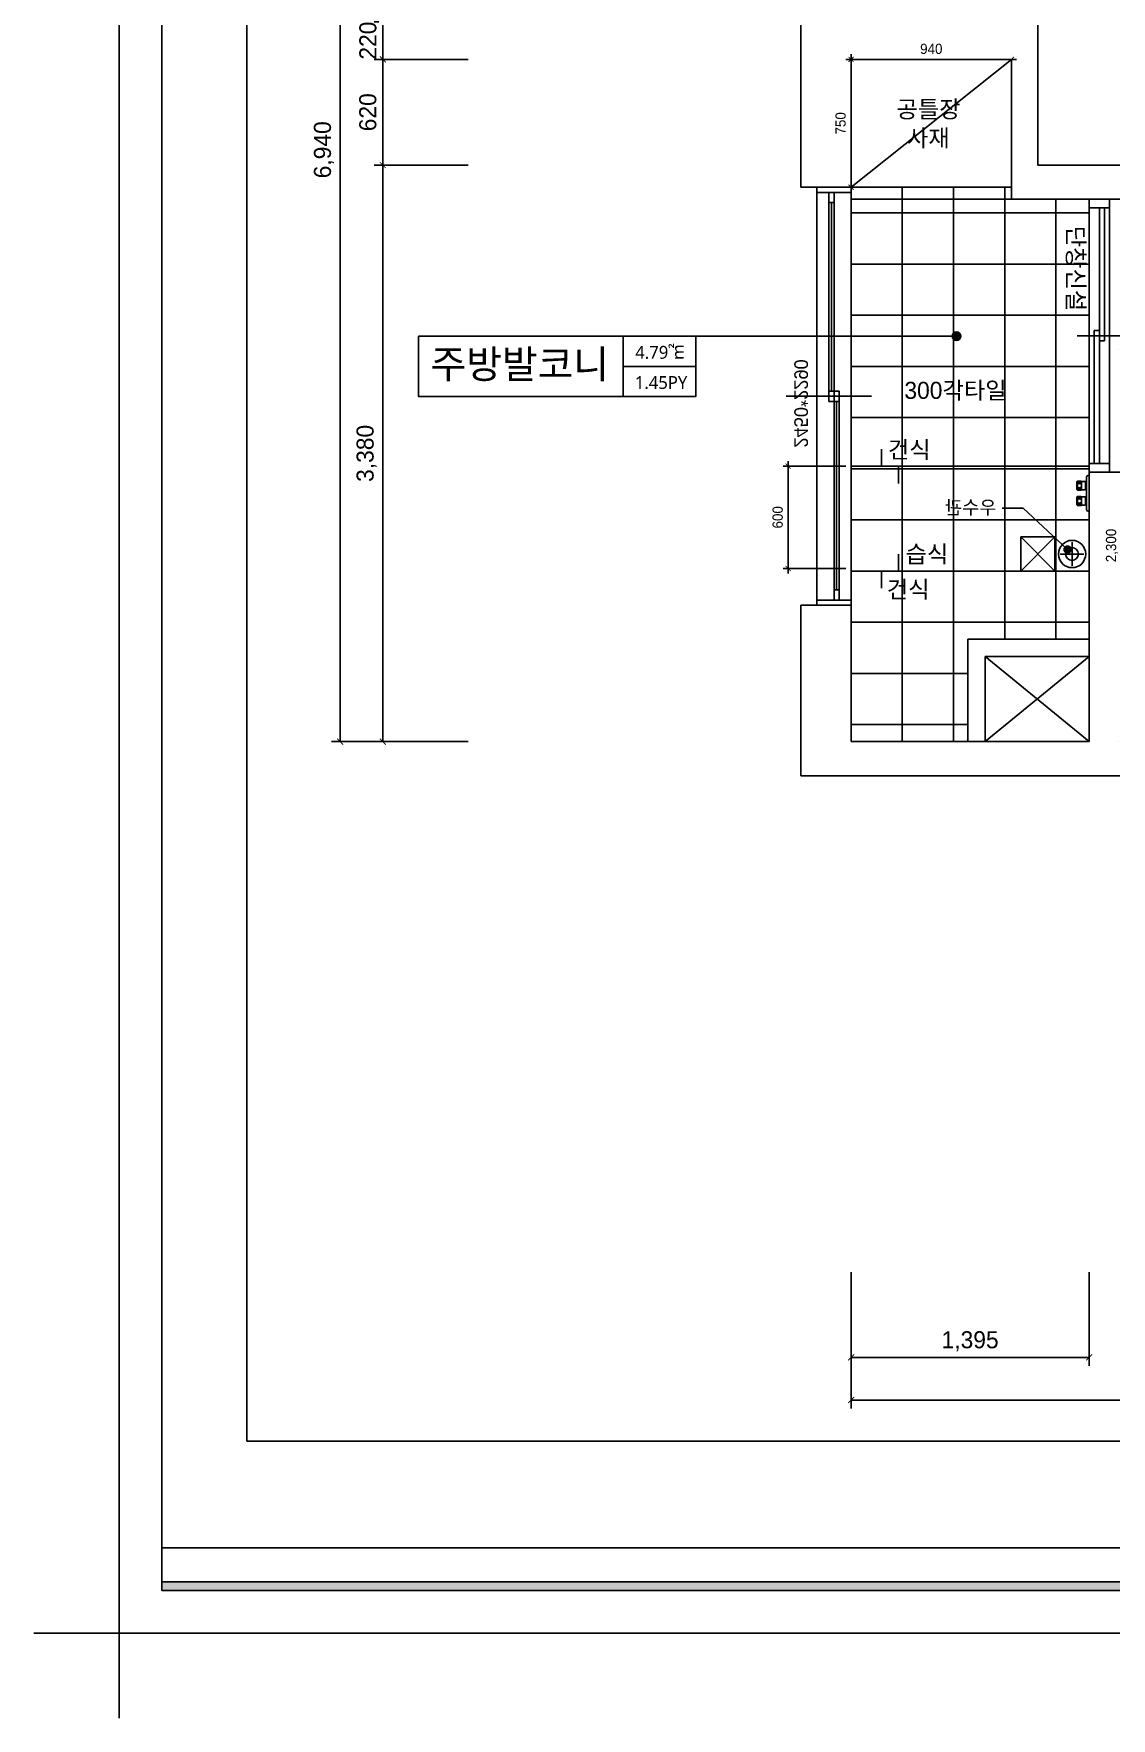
# Model space of a CAD drawing. Header units: inches. Extents: x 47110 to 276445, y 19043 to 183074.
# Drawn here: x 47110 to 53426, y 19043 to 28919 of the extents above; entities that cross this region are included whole.
import ezdxf
from ezdxf.enums import TextEntityAlignment as Align

# ---------------------------------------------------------------- set-up
doc = ezdxf.new("R2010")
doc.units = ezdxf.units.IN
doc.header["$LTSCALE"] = 50
doc.header["$MEASUREMENT"] = 0
doc.header["$PDSIZE"] = 700.071425
doc.linetypes.add('DASHEDX2', pattern=[1.5, 1, -0.5])
for name, color, linetype in [('0-ELC TEXT', 7, 'Continuous'), ('03-TEXT', 3, 'Continuous'), ('06-FUR', 6, 'Continuous'), ('07-DIM', 1, 'Continuous'), ('07-DIM WAL', 5, 'Continuous'), ('08-HAT', 8, 'Continuous'), ('C-WALL1', 2, 'Continuous'), ('C-WIN', 4, 'Continuous'), ('F-SYM', 7, 'Continuous'), ('fin', 5, 'Continuous'), ('FORM(YOURNAME)-11', 1, 'Continuous'), ('Layer 1', 7, 'Continuous'), ('도면층2', 2, 'Continuous'), ('도면층4', 4, 'Continuous'), ('도면층5', 5, 'Continuous'), ('도면층8', 8, 'Continuous')]:
    doc.layers.add(name, color=color, linetype=linetype)
doc.styles.add('HY 울릉도 L', font='H2GTRM.TTF')
doc.styles.add('N 맑은고딕', font='malgun.ttf')
doc.styles.add('YOURNAME', font='@Microsoft JhengHei Light.ttf')
doc.styles.add('넥슨고딕', font='@Microsoft JhengHei Light.ttf')
doc.styles.add('마감재', font='stylu.ttf')
doc.styles.add('코레일둥고', font='')
doc.styles.get('코레일둥고').set_extended_font_data('THE정고딕110')
doc.dimstyles.new('30', dxfattribs={"dimscale": 30, "dimtxt": 2, "dimasz": 1, "dimexe": 1, "dimexo": 1, "dimgap": 1, "dimtad": 1, "dimdec": 0, "dimrnd": 0.05, "dimdsep": 46, "dimlunit": 6, "dimtxsty": 'HY 울릉도 L', "dimblk": 'ARCHTICK', "dimcen": 2.5, "dimdle": 1, "dimclrd": 133, "dimclre": 133, "dimclrt": 30, "dimadec": 0, "dimazin": 0, "dimtfac": 1, "dimtdec": 0, "dimtix": 1, "dimtmove": 2, "dimatfit": 3, "dimldrblk": 'ARCHTICK', "dimfxl": 1, "dimlwd": -1, "dimlwe": -1, "dimarcsym": 0})
doc.dimstyles.new('벽치수 Copy of DIM-50', dxfattribs={"dimscale": 50, "dimtxt": 2, "dimasz": 0.7, "dimexe": 1, "dimexo": 1, "dimgap": 0.7, "dimtad": 1, "dimdec": 0, "dimzin": 1, "dimdsep": 46, "dimlunit": 6, "dimtxsty": '마감재', "dimblk": 'ARCHTICK', "dimcen": -0.09, "dimclrd": 256, "dimclre": 256, "dimclrt": 3, "dimadec": 0, "dimazin": 0, "dimtfac": 1, "dimtdec": 0, "dimtix": 1, "dimtmove": 2, "dimatfit": 0, "dimldrblk": 'ARCHTICK', "dimfxl": 1, "dimtolj": 1, "dimtzin": 0, "dimarcsym": 0})

# ---------------------------------------------------------------- blocks, each defined once
blk = doc.blocks.new('FORM-PLAN')
at = {"layer": 'FORM(YOURNAME)-11'}
h = blk.add_hatch(color=256, dxfattribs=at)
h.dxf.hatch_style = 1
h.paths.add_polyline_path([(-71444, 55115), (10556, 55115), (10556, 54915), (-71444, 54915)])
h.paths.add_polyline_path([(-71444, -2085), (10556, -2085), (10556, -2285), (-71444, -2285)])
at = {"layer": 'Defpoints', "color": 158}
blk.add_line((1346, -1285), (-71444, -1285), dxfattribs=at)
for points in [[(-71444, -2285), (10556, -2285), (10556, 55115), (-71444, 55115)], [(-69444, 53115), (-64, 53115), (-64, 1215), (-69444, 1215)]]:
    blk.add_lwpolyline(points, close=True, dxfattribs=at)
at = {"layer": 'Defpoints', "color": 1}
blk.add_lwpolyline([(-72444, -5285), (-72444, -3285), (-74444, -3285)], dxfattribs=at)
at = {"layer": 'FORM(YOURNAME)-11', "color": 250}
blk.add_lwpolyline([(-72444, -3285), (11556, -3285), (11556, 56115), (-72444, 56115)], close=True, dxfattribs=at)
at = {"layer": 'FORM(YOURNAME)-11'}
blk.add_lwpolyline([(-71444, -2085), (10556, -2085), (10556, -2285), (-71444, -2285)], close=True, dxfattribs=at)
at = {"layer": 'FORM(YOURNAME)-11', "color": 3, "style": 'YOURNAME'}
for tag, height, p in [('1', 450, (9905, 18188)), ('2', 450, (9905, 17544)), ('3', 450, (9905, 16257)), ('4', 450, (9905, 14326)), ('5', 515, (9905, 12009)), ('6', 515, (9905, 9757)), ('7', 515, (9905, 7504)), ('8', 515, (9905, 5252)), ('9', 515, (9905, 2999)), ('10', 515, (5655, 811)), ('11', 515, (9905, 747)), ('12', 515, (5655, -1441)), ('13', 515, (9905, -1441))]:
    blk.add_attdef(tag, text='', height=height, dxfattribs=at).set_placement(p, align=Align.MIDDLE_RIGHT)
blk = doc.blocks.new('_ArchTick')
at = {"color": 0, "linetype": 'ByBlock', "const_width": 0.15}
blk.add_lwpolyline([(-0.5, -0.5), (0.5, 0.5)], dxfattribs=at)
blk = doc.blocks.new('*D114')
at = {"layer": '07-DIM', "lineweight": -2, "transparency": 16777216}
for p, q in [((49655.9, 31708.7), (48855.9, 31708.7)), ((48905.9, 24768.7), (48905.9, 31708.7)), ((49655.9, 24768.7), (48855.9, 24768.7))]:
    blk.add_line(p, q, dxfattribs=at)
at = {"layer": 'Defpoints', "color": 0, "transparency": 16777216}
for p in [(48905.9, 31708.7), (49705.9, 31708.7), (49705.9, 24768.7)]:
    blk.add_point(p, dxfattribs=at)
at = {"layer": '07-DIM', "lineweight": -2, "transparency": 16777216, "xscale": 35, "yscale": 35, "zscale": 35}
for p, rotation in [((48905.9, 31708.7), 90), ((48905.9, 24768.7), 270)]:
    blk.add_blockref('_ArchTick', p, dxfattribs=dict(at, rotation=rotation))
at = {"layer": '07-DIM', "color": 3, "transparency": 16777216, "insert": (48811.6, 28238.7), "char_height": 100, "attachment_point": 5, "rotation": 90, "style": '마감재'}
blk.add_mtext('\\A1;6,940', dxfattribs=at)
blk = doc.blocks.new('*D158')
at = {"layer": '07-DIM', "lineweight": -2, "transparency": 16777216}
for p, q in [((51900.9, 21658.7), (51900.9, 20858.7)), ((62115.9, 21658.7), (62115.9, 20858.7)), ((62115.9, 20908.7), (51900.9, 20908.7))]:
    blk.add_line(p, q, dxfattribs=at)
at = {"layer": 'Defpoints', "color": 0, "transparency": 16777216}
for p in [(51900.9, 21708.7), (62115.9, 21708.7), (51900.9, 20908.7)]:
    blk.add_point(p, dxfattribs=at)
at = {"layer": '07-DIM', "lineweight": -2, "transparency": 16777216, "xscale": 35, "yscale": 35, "zscale": 35, "rotation": 180}
blk.add_blockref('_ArchTick', (51900.9, 20908.7), dxfattribs=at)
at = {"layer": '07-DIM', "lineweight": -2, "transparency": 16777216, "xscale": 35, "yscale": 35, "zscale": 35}
blk.add_blockref('_ArchTick', (62115.9, 20908.7), dxfattribs=at)
at = {"layer": '07-DIM', "color": 3, "transparency": 16777216, "insert": (57008.4, 21003), "char_height": 100, "attachment_point": 5, "style": '마감재'}
blk.add_mtext('\\A1;10,215', dxfattribs=at)
blk = doc.blocks.new('*D159')
at = {"layer": '07-DIM', "lineweight": -2, "transparency": 16777216}
for p, q in [((51900.9, 21658.7), (51900.9, 21108.7)), ((53295.9, 21658.7), (53295.9, 21108.7)), ((53295.9, 21158.7), (51900.9, 21158.7))]:
    blk.add_line(p, q, dxfattribs=at)
at = {"layer": 'Defpoints', "color": 0, "transparency": 16777216}
for p in [(51900.9, 21708.7), (53295.9, 21708.7), (51900.9, 21158.7)]:
    blk.add_point(p, dxfattribs=at)
at = {"layer": '07-DIM', "lineweight": -2, "transparency": 16777216, "xscale": 35, "yscale": 35, "zscale": 35, "rotation": 180}
blk.add_blockref('_ArchTick', (51900.9, 21158.7), dxfattribs=at)
at = {"layer": '07-DIM', "lineweight": -2, "transparency": 16777216, "xscale": 35, "yscale": 35, "zscale": 35}
blk.add_blockref('_ArchTick', (53295.9, 21158.7), dxfattribs=at)
at = {"layer": '07-DIM', "color": 3, "transparency": 16777216, "insert": (52598.4, 21252.7), "char_height": 100, "attachment_point": 5, "style": '마감재'}
blk.add_mtext('\\A1;1,395', dxfattribs=at)
blk = doc.blocks.new('A$C004A4CAE')
at = {"layer": 'fin', "color": 6}
for p, q in [((0, 0), (0, 5)), ((200, 15), (10, 15)), ((36, 69), (36, 70)), ((84, 69), (36, 69)), ((51, 63), (36, 63)), ((51, 57), (36, 57)), ((51, 51), (36, 51)), ((36, 23), (36, 45)), ((84, 45), (36, 45)), ((82, 72), (38, 72)), ((82, 21), (38, 21)), ((43, 15), (43, 21)), ((84, 63), (69, 63)), ((84, 57), (69, 57)), ((84, 51), (69, 51)), ((77, 15), (77, 21)), ((84, 69), (84, 70)), ((84, 23), (84, 45)), ((126, 69), (126, 70)), ((174, 69), (126, 69)), ((141, 63), (126, 63)), ((141, 57), (126, 57)), ((141, 51), (126, 51)), ((174, 45), (126, 45)), ((126, 23), (126, 45)), ((172, 72), (128, 72)), ((172, 21), (128, 21)), ((133, 15), (133, 21)), ((174, 63), (159, 63)), ((174, 57), (159, 57)), ((174, 51), (159, 51)), ((167, 15), (167, 21)), ((174, 69), (174, 70)), ((174, 23), (174, 45)), ((210, 0), (210, 5))]:
    blk.add_line(p, q, dxfattribs=at)
for centre, radius, start, end in [((10, 5), 10, 90, 180), ((36, 66), 3, 90, 270), ((36, 60), 3, 90, 270), ((36, 54), 3, 90, 270), ((36, 48), 3, 90, 270), ((38, 70), 2, 90, 180), ((38, 23), 2, 180, 270), ((51, 66), 3, 90, 270), ((51, 60), 3, 90, 270), ((51, 54), 3, 90, 270), ((51, 48), 3, 90, 270), ((69, 66), 3, 270, 90), ((69, 60), 3, 270, 90), ((69, 54), 3, 270, 90), ((69, 48), 3, 270, 90), ((82, 70), 2, 0, 90), ((82, 23), 2, 270, 0), ((84, 66), 3, 270, 90), ((84, 60), 3, 270, 90), ((84, 54), 3, 270, 90), ((84, 48), 3, 270, 90), ((126, 66), 3, 90, 270), ((126, 60), 3, 90, 270), ((126, 54), 3, 90, 270), ((126, 48), 3, 90, 270), ((128, 70), 2, 90, 180), ((128, 23), 2, 180, 270), ((141, 66), 3, 90, 270), ((141, 60), 3, 90, 270), ((141, 54), 3, 90, 270), ((141, 48), 3, 90, 270), ((159, 66), 3, 270, 90), ((159, 60), 3, 270, 90), ((159, 54), 3, 270, 90), ((159, 48), 3, 270, 90), ((172, 70), 2, 0, 90), ((172, 23), 2, 270, 0), ((174, 66), 3, 270, 90), ((174, 60), 3, 270, 90), ((174, 54), 3, 270, 90), ((174, 48), 3, 270, 90), ((200, 5), 10, 0, 90)]:
    blk.add_arc(centre, radius, start, end, dxfattribs=at)
blk = doc.blocks.new('fffsere')
for p, q in [((61421.1, 27948.7), (62361.1, 27948.7)), ((60966.1, 25768.7), (62361.1, 25768.7))]:
    blk.add_line(p, q)
at = {"color": 8}
for p, q in [((61366.1, 25768.7), (61166.1, 25968.7)), ((61366.1, 25968.7), (61166.1, 25768.7))]:
    blk.add_line(p, q, dxfattribs=at)
blk.add_lwpolyline([(61366.1, 25768.7), (61166.1, 25768.7), (61166.1, 25968.7), (61366.1, 25968.7)], close=True, dxfattribs=at)
blk.add_circle((61066.1, 25868.7), 80, dxfattribs=at)
at = {"layer": 'C-WALL1'}
blk.add_line((61266.1, 28148.7), (61266.1, 29068.7), dxfattribs=at)
at = {"layer": 'Layer 1'}
blk.add_circle((61066.1, 25868.7), 37.5, dxfattribs=at)
at = {"layer": '도면층2'}
for p, q in [((62656.1, 28018.7), (62656.1, 29098.7)), ((61421.1, 27948.7), (61421.1, 28768.7)), ((61421.1, 28768.7), (62361.1, 28768.7)), ((62361.1, 28018.7), (62361.1, 28768.7)), ((58566.1, 28148.7), (61266.1, 28148.7)), ((62361.1, 28018.7), (62656.1, 28018.7)), ((62361.1, 28018.7), (62561.1, 28018.7)), ((58366.1, 27948.7), (61421.1, 27948.7)), ((60766.1, 26348.7), (60966.1, 26348.7)), ((60966.1, 26348.7), (60966.1, 24768.7)), ((62361.1, 25568.7), (62656.1, 25568.7)), ((62361.1, 24768.7), (62361.1, 25568.7)), ((62361.1, 25568.7), (62561.1, 25568.7)), ((62656.1, 24568.7), (62656.1, 25568.7)), ((60966.1, 25368.7), (61676.1, 25368.7)), ((61676.1, 25368.7), (61676.1, 24768.7)), ((60966.1, 25268.7), (61576.1, 25268.7)), ((61576.1, 25268.7), (61576.1, 24768.7)), ((60966.1, 24768.7), (62361.1, 24768.7)), ((57936.1, 24568.7), (62656.1, 24568.7))]:
    blk.add_line(p, q, dxfattribs=at)
at = {"layer": '도면층4'}
for p, q in [((62561.1, 28018.7), (62361.1, 28018.7)), ((62361.1, 28018.7), (62361.1, 25568.7)), ((62561.1, 27988.7), (62361.1, 27988.7)), ((62561.1, 25568.7), (62561.1, 28018.7)), ((62476.1, 26823.7), (62476.1, 27928.7)), ((62241.1, 26793.7), (62741.1, 26793.7)), ((62446.1, 25658.7), (62446.1, 26763.7)), ((62361.1, 25598.7), (62561.1, 25598.7)), ((62361.1, 25568.7), (62561.1, 25568.7))]:
    blk.add_line(p, q, dxfattribs=at)
for points in [[(62461.1, 27928.7), (62491.1, 27928.7), (62491.1, 27988.7), (62461.1, 27988.7)], [(62431.1, 26763.7), (62461.1, 26763.7), (62461.1, 26823.7), (62431.1, 26823.7)], [(62461.1, 26763.7), (62491.1, 26763.7), (62491.1, 26823.7), (62461.1, 26823.7)], [(62431.1, 25598.7), (62461.1, 25598.7), (62461.1, 25658.7), (62431.1, 25658.7)]]:
    blk.add_lwpolyline(points, close=True, dxfattribs=at)
blk.add_lwpolyline([(61092.6, 25895.1), (61351.9, 26137.2), (61474.9, 26137.2)], dxfattribs=at)
at = {"layer": '도면층4', "const_width": 25}
blk.add_lwpolyline([(61105.1, 25895.1, -1), (61080.1, 25895.1, -1)], format="xyb", close=True, dxfattribs=at)
at = {"layer": '도면층5'}
for p, q in [((62461.1, 27928.7), (62461.1, 26823.7)), ((62491.1, 27928.7), (62491.1, 26823.7)), ((62431.1, 26763.7), (62431.1, 25658.7)), ((62461.1, 26763.7), (62461.1, 25658.7)), ((61066.1, 25938.7), (61066.1, 25798.7)), ((61136.1, 25868.7), (60996.1, 25868.7))]:
    blk.add_line(p, q, dxfattribs=at)
at = {"layer": '도면층8'}
for p, q in [((60966.1, 25268.7), (61576.1, 24768.7)), ((61576.1, 25268.7), (60966.1, 24768.7))]:
    blk.add_line(p, q, dxfattribs=at)
at = {"rotation": 270}
blk.add_blockref('A$C004A4CAE', (60966.1, 26329.6), dxfattribs=at)
at = {"layer": '06-FUR', "color": 7, "linetype": 'DASHEDX2', "style": 'N 맑은고딕'}
blk.add_text('우수관', height=80, dxfattribs=at).set_placement((61509.6, 26101.8))
at = {"layer": '도면층4', "style": '코레일둥고'}
blk.add_text('2450*2290', height=80, rotation=90, dxfattribs=at).set_placement((62694.1, 26492.5))
blk = doc.blocks.new('*D279')
at = {"layer": '07-DIM WAL', "color": 133, "transparency": 16777216}
for p, q in [((51870.9, 26383.7), (51502, 26383.7)), ((51532, 25754.1), (51532, 26413.7)), ((51870.9, 25784.1), (51502, 25784.1))]:
    blk.add_line(p, q, dxfattribs=at)
at = {"layer": 'Defpoints', "color": 0, "transparency": 16777216}
for p in [(51532, 26383.7), (51900.9, 26383.7), (51900.9, 25784.1)]:
    blk.add_point(p, dxfattribs=at)
at = {"layer": '07-DIM WAL', "color": 133, "transparency": 16777216, "xscale": 30, "yscale": 30, "zscale": 30}
for p, rotation in [((51532, 26383.7), 90), ((51532, 25784.1), 270)]:
    blk.add_blockref('_ArchTick', p, dxfattribs=dict(at, rotation=rotation))
at = {"layer": '07-DIM WAL', "color": 30, "transparency": 16777216, "insert": (51470.7, 26083.9), "char_height": 60, "attachment_point": 5, "rotation": 90, "style": 'HY 울릉도 L'}
blk.add_mtext('600', dxfattribs=at)
blk = doc.blocks.new('*D302')
at = {"layer": '07-DIM WAL', "color": 133, "transparency": 16777216}
for p, q in [((51870.9, 28768.7), (52870.9, 28768.7)), ((51900.9, 28798.7), (51900.9, 28798.7)), ((52840.9, 28798.7), (52840.9, 28798.7))]:
    blk.add_line(p, q, dxfattribs=at)
at = {"layer": 'Defpoints', "color": 0, "transparency": 16777216}
for p in [(51900.9, 28768.7), (52840.9, 28768.7), (52840.9, 28768.7)]:
    blk.add_point(p, dxfattribs=at)
at = {"layer": '07-DIM WAL', "color": 133, "transparency": 16777216, "xscale": 30, "yscale": 30, "zscale": 30, "rotation": 180}
blk.add_blockref('_ArchTick', (51900.9, 28768.7), dxfattribs=at)
at = {"layer": '07-DIM WAL', "color": 133, "transparency": 16777216, "xscale": 30, "yscale": 30, "zscale": 30}
blk.add_blockref('_ArchTick', (52840.9, 28768.7), dxfattribs=at)
at = {"layer": '07-DIM WAL', "color": 30, "transparency": 16777216, "insert": (52370.9, 28830), "char_height": 60, "attachment_point": 5, "style": 'HY 울릉도 L'}
blk.add_mtext('940', dxfattribs=at)
blk = doc.blocks.new('*D303')
at = {"layer": '07-DIM WAL', "color": 133, "transparency": 16777216}
for p, q in [((51870.9, 28768.7), (51870.9, 28768.7)), ((51900.9, 28798.7), (51900.9, 27988.7)), ((51870.9, 28018.7), (51870.9, 28018.7))]:
    blk.add_line(p, q, dxfattribs=at)
at = {"layer": 'Defpoints', "color": 0, "transparency": 16777216}
for p in [(51900.9, 28768.7), (51900.9, 28018.7), (51900.9, 28018.7)]:
    blk.add_point(p, dxfattribs=at)
at = {"layer": '07-DIM WAL', "color": 133, "transparency": 16777216, "xscale": 30, "yscale": 30, "zscale": 30}
for p, rotation in [((51900.9, 28768.7), 90), ((51900.9, 28018.7), 270)]:
    blk.add_blockref('_ArchTick', p, dxfattribs=dict(at, rotation=rotation))
at = {"layer": '07-DIM WAL', "color": 30, "transparency": 16777216, "insert": (51839.6, 28393.7), "char_height": 60, "attachment_point": 5, "rotation": 90, "style": 'HY 울릉도 L'}
blk.add_mtext('750', dxfattribs=at)
blk = doc.blocks.new('*D306')
at = {"layer": '07-DIM WAL', "color": 133, "transparency": 16777216}
for p, q in [((53465.9, 27068.7), (53465.9, 27068.7)), ((53495.9, 24738.7), (53495.9, 27098.7)), ((53465.9, 24768.7), (53465.9, 24768.7))]:
    blk.add_line(p, q, dxfattribs=at)
at = {"layer": 'Defpoints', "color": 0, "transparency": 16777216}
for p in [(53495.9, 27068.7), (53495.9, 27068.7), (53495.9, 24768.7)]:
    blk.add_point(p, dxfattribs=at)
at = {"layer": '07-DIM WAL', "color": 133, "transparency": 16777216, "xscale": 30, "yscale": 30, "zscale": 30}
for p, rotation in [((53495.9, 27068.7), 90), ((53495.9, 24768.7), 270)]:
    blk.add_blockref('_ArchTick', p, dxfattribs=dict(at, rotation=rotation))
at = {"layer": '07-DIM WAL', "color": 30, "transparency": 16777216, "insert": (53430, 25918.7), "char_height": 60, "attachment_point": 5, "rotation": 90, "style": 'HY 울릉도 L'}
blk.add_mtext('2,300', dxfattribs=at)
blk = doc.blocks.new('*D315')
at = {"layer": '07-DIM', "lineweight": -2, "transparency": 16777216}
for p, q in [((49655.9, 28988.7), (49105.9, 28988.7)), ((49155.9, 29023.7), (49155.9, 28733.7)), ((49655.9, 28768.7), (49105.9, 28768.7))]:
    blk.add_line(p, q, dxfattribs=at)
at = {"layer": 'Defpoints', "color": 0, "transparency": 16777216}
for p in [(49705.9, 28988.7), (49155.9, 28768.7), (49705.9, 28768.7)]:
    blk.add_point(p, dxfattribs=at)
at = {"layer": '07-DIM', "lineweight": -2, "transparency": 16777216, "xscale": 35, "yscale": 35, "zscale": 35}
for p, rotation in [((49155.9, 28988.7), 270), ((49155.9, 28768.7), 90)]:
    blk.add_blockref('_ArchTick', p, dxfattribs=dict(at, rotation=rotation))
at = {"layer": '07-DIM', "color": 3, "transparency": 16777216, "insert": (49069.1, 28878.7), "char_height": 100, "attachment_point": 5, "rotation": 90, "style": '마감재'}
blk.add_mtext('\\A1;220', dxfattribs=at)
blk = doc.blocks.new('*D316')
at = {"layer": '07-DIM', "lineweight": -2, "transparency": 16777216}
for p, q in [((49655.9, 28768.7), (49105.9, 28768.7)), ((49155.9, 28768.7), (49155.9, 28148.7)), ((49655.9, 28148.7), (49105.9, 28148.7))]:
    blk.add_line(p, q, dxfattribs=at)
at = {"layer": 'Defpoints', "color": 0, "transparency": 16777216}
for p in [(49705.9, 28768.7), (49155.9, 28148.7), (49705.9, 28148.7)]:
    blk.add_point(p, dxfattribs=at)
at = {"layer": '07-DIM', "lineweight": -2, "transparency": 16777216, "xscale": 35, "yscale": 35, "zscale": 35}
for p, rotation in [((49155.9, 28768.7), 90), ((49155.9, 28148.7), 270)]:
    blk.add_blockref('_ArchTick', p, dxfattribs=dict(at, rotation=rotation))
at = {"layer": '07-DIM', "color": 3, "transparency": 16777216, "insert": (49068.7, 28458.7), "char_height": 100, "attachment_point": 5, "rotation": 90, "style": '마감재'}
blk.add_mtext('\\A1;620', dxfattribs=at)
blk = doc.blocks.new('*D318')
at = {"layer": '07-DIM', "lineweight": -2, "transparency": 16777216}
for p, q in [((49655.9, 28148.7), (49105.9, 28148.7)), ((49155.9, 24768.7), (49155.9, 28148.7)), ((49655.9, 24768.7), (49105.9, 24768.7))]:
    blk.add_line(p, q, dxfattribs=at)
at = {"layer": 'Defpoints', "color": 0, "transparency": 16777216}
for p in [(49155.9, 28148.7), (49705.9, 28148.7), (49705.9, 24768.7)]:
    blk.add_point(p, dxfattribs=at)
at = {"layer": '07-DIM', "lineweight": -2, "transparency": 16777216, "xscale": 35, "yscale": 35, "zscale": 35}
for p, rotation in [((49155.9, 28148.7), 90), ((49155.9, 24768.7), 270)]:
    blk.add_blockref('_ArchTick', p, dxfattribs=dict(at, rotation=rotation))
at = {"layer": '07-DIM', "color": 3, "transparency": 16777216, "insert": (49061.6, 26458.7), "char_height": 100, "attachment_point": 5, "rotation": 90, "style": '마감재'}
blk.add_mtext('\\A1;3,380', dxfattribs=at)

msp = doc.modelspace()

# ---------------------------------------------------------------- hatches: boundary and pattern name
at = {"layer": '0-ELC TEXT'}
h = msp.add_hatch(color=256, dxfattribs=at)
h.dxf.hatch_style = 1
edge = h.paths.add_edge_path()
edge.add_arc((52518.7774023, 27145.4804799), 25, -180, 180, ccw=False)
at = {"layer": '08-HAT', "transparency": 33554687}
h = msp.add_hatch(dxfattribs=at)
h.set_pattern_fill('_USER', color=256, scale=300, double=1, pattern_type=0)
h.set_pattern_definition([(0, (51900.94, 25768.68), (0, 300), []), (90, (51900.94, 25768.68), (-300, 2e-14), [])])
h.paths.add_polyline_path([(53295.9375476, 27948.6753044), (52840.9375476, 27948.6753044), (52840.9375476, 28018.6753044), (51900.9375476, 28018.6753044), (51900.9375476, 24768.6753044), (52585.9375476, 24768.6753044), (52585.9375476, 25368.6753044), (53295.9375476, 25368.6753044)])

# ---------------------------------------------------------------- linework, layer by layer
at = {"layer": '0-ELC TEXT'}
for p, q in [((50565.5278744, 26791.7213948), (50565.5278744, 27145.4804799)), ((50990.2198764, 27145.4804799), (52518.7774023, 27145.4804799)), ((50565.5278744, 26968.6009373), (50990.2198764, 26968.6009373)), ((51900.9375476, 26383.6753044), (53295.9375476, 26383.6753044))]:
    msp.add_line(p, q, dxfattribs=at)
msp.add_lwpolyline([(49365.5278744, 27145.4804799), (50990.2198764, 27145.4804799), (50990.2198764, 26791.7213948), (49365.5278744, 26791.7213948)], close=True, dxfattribs=at)
for points in [[(52078.2006621, 26483.0196555), (52078.2006621, 26383.0196555), (52178.2006621, 26383.0196555), (52178.2006621, 26283.0196555)], [(52078.2006621, 25668.6753044), (52078.2006621, 25768.6753044), (52178.2006621, 25768.6753044), (52178.2006621, 25868.6753044)]]:
    msp.add_lwpolyline(points, dxfattribs=at)
msp.add_circle((52518.7774023, 27145.4804799), 25, dxfattribs=at)
at = {"layer": '06-FUR'}
msp.add_line((52840.9375476, 28768.6753044), (51900.9375476, 28018.6753044), dxfattribs=at)
msp.add_lwpolyline([(51900.9375476, 28018.6753044), (52840.9375476, 28018.6753044), (52840.9375476, 28768.6753044), (51900.9375476, 28768.6753044)], close=True, dxfattribs=at)
at = {"layer": 'C-WIN', "linetype": 'Continuous'}
for p, q in [((53295.9375476, 26398.6753044), (53295.9375476, 27898.6753044)), ((53355.9375476, 26398.6753044), (53355.9375476, 27898.6753044)), ((53415.9375476, 26398.6753044), (53415.9375476, 27898.6753044)), ((53475.9375476, 27148.6753044), (53225.9375476, 27148.6753044))]:
    msp.add_line(p, q, dxfattribs=at)
for points in [[(53295.9375476, 27898.6753044), (53415.9375476, 27898.6753044), (53415.9375476, 27948.6753044), (53295.9375476, 27948.6753044)], [(53295.9375476, 26348.6753044), (53415.9375476, 26348.6753044), (53415.9375476, 26398.6753044), (53295.9375476, 26398.6753044)]]:
    msp.add_lwpolyline(points, close=True, dxfattribs=at)
for points in [[(53355.9375476, 27118.6753044), (53385.9375476, 27118.6753044), (53385.9375476, 27898.6753044)], [(53325.9375476, 26398.6753044), (53325.9375476, 27178.6753044), (53355.9375476, 27178.6753044)]]:
    msp.add_lwpolyline(points, dxfattribs=at)

# ---------------------------------------------------------------- block references
at = {"xscale": -1}
msp.add_blockref('fffsere', (114261.9971176, 0), dxfattribs=at)
at = {"layer": 'F-SYM', "xscale": 0.2500000000000001, "yscale": 0.2500000000000001, "zscale": 0.2500000000000001}
msp.add_blockref('FORM-PLAN', (65720.9985804, 20363.7620237), dxfattribs=at)

# ---------------------------------------------------------------- texts
at = {"layer": '0-ELC TEXT', "style": '코레일둥고'}
for s, p in [('공틀장', (52166.4149049, 28426.700864)), ('사재', (52227.8347711, 28257.5386215)), ('300각타일', (52213.1180205, 26778.3393405)), ('건식', (52116.4510903, 26430.8802003)), ('습식', (52220.0470002, 25817.9947515)), ('건식', (52110.1557202, 25611.4451573))]:
    msp.add_text(s, height=100, dxfattribs=at).set_placement(p)
msp.add_text('단창신설', height=100, rotation=270, dxfattribs=at).set_placement((53167.9959441, 27793.5464053))
at = {"layer": '03-TEXT'}
for s, height, style, p in [('주방발코니', 166.66666667, '코레일둥고', (49958.7564581, 26899.1803615)), ('4.79㎡', 75, '넥슨고딕', (50783.5883711, 27013.6863376)), ('1.45PY', 75, '넥슨고딕', (50787.0460656, 26836.806795))]:
    msp.add_text(s, height=height, dxfattribs=dict(at, style=style)).set_placement(p, align=Align.CENTER)

# ---------------------------------------------------------------- dimensions: what is measured, and where the dimension line sits
at = {"layer": '07-DIM'}
for base, p1, p2, picture, middle in [((48905.9375476, 31708.6753044), (49705.9375476, 24768.6753044), (49705.9375476, 31708.6753044), '*D114', (48811.567123, 28238.6753044)), ((49155.9375476, 28768.6753044), (49705.9375476, 28988.6753044), (49705.9375476, 28768.6753044), '*D315', (49069.1439897, 28878.6753044)), ((49155.9375476, 28148.6753044), (49705.9375476, 28768.6753044), (49705.9375476, 28148.6753044), '*D316', (49068.7047511, 28458.6753044)), ((49155.9375476, 28148.6753044), (49705.9375476, 24768.6753044), (49705.9375476, 28148.6753044), '*D318', (49061.567123, 26458.6753044))]:
    dim = msp.add_linear_dim(base=base, p1=p1, p2=p2, angle=90, dimstyle='벽치수 Copy of DIM-50', override={"dimtfill": 0}, dxfattribs=at)
    dim.commit()
    dim.dimension.update_dxf_attribs({"geometry": picture, "text_midpoint": middle})
for base, p1, picture, middle in [((51900.9375476, 20908.6753044), (62115.9375476, 21708.6753044), '*D158', (57008.4375476, 21003.045729)), ((51900.9375476, 21158.6753044), (53295.9375476, 21708.6753044), '*D159', (52598.4375476, 21252.6796968))]:
    dim = msp.add_linear_dim(base=base, p1=p1, p2=(51900.9375476, 21708.6753044), angle=180, dimstyle='벽치수 Copy of DIM-50', dxfattribs=at)
    dim.commit()
    dim.dimension.update_dxf_attribs({"geometry": picture, "text_midpoint": middle})
at = {"layer": '07-DIM WAL'}
dim = msp.add_linear_dim(base=(52840.9375476, 28768.6753044), p1=(51900.9375476, 28768.6753044), p2=(52840.9375476, 28768.6753044), dimstyle='30', dxfattribs=at)
dim.commit()
dim.dimension.update_dxf_attribs({"geometry": '*D302', "text_midpoint": (52370.9375476, 28829.9778824)})
for base, p1, p2, picture, middle in [((51900.9375476, 28018.6753044), (51900.9375476, 28768.6753044), (51900.9375476, 28018.6753044), '*D303', (51839.6349696, 28393.6753044)), ((53495.9375476, 27068.6753044), (53495.9375476, 24768.6753044), (53495.9375476, 27068.6753044), '*D306', (53429.9538298, 25918.6753044))]:
    dim = msp.add_linear_dim(base=base, p1=p1, p2=p2, angle=90, dimstyle='30', dxfattribs=at)
    dim.commit()
    dim.dimension.update_dxf_attribs({"geometry": picture, "text_midpoint": middle})
dim = msp.add_linear_dim(base=(51531.9683353, 26383.6753044), p1=(51900.9375476, 25784.0689323), p2=(51900.9375476, 26383.6753044), angle=90, dimstyle='30', override={"dimfxl": 1.25}, dxfattribs=at)
dim.commit()
dim.dimension.update_dxf_attribs({"geometry": '*D279', "text_midpoint": (51470.7064629, 26083.8721183)})

doc.saveas('drawing.dxf')
